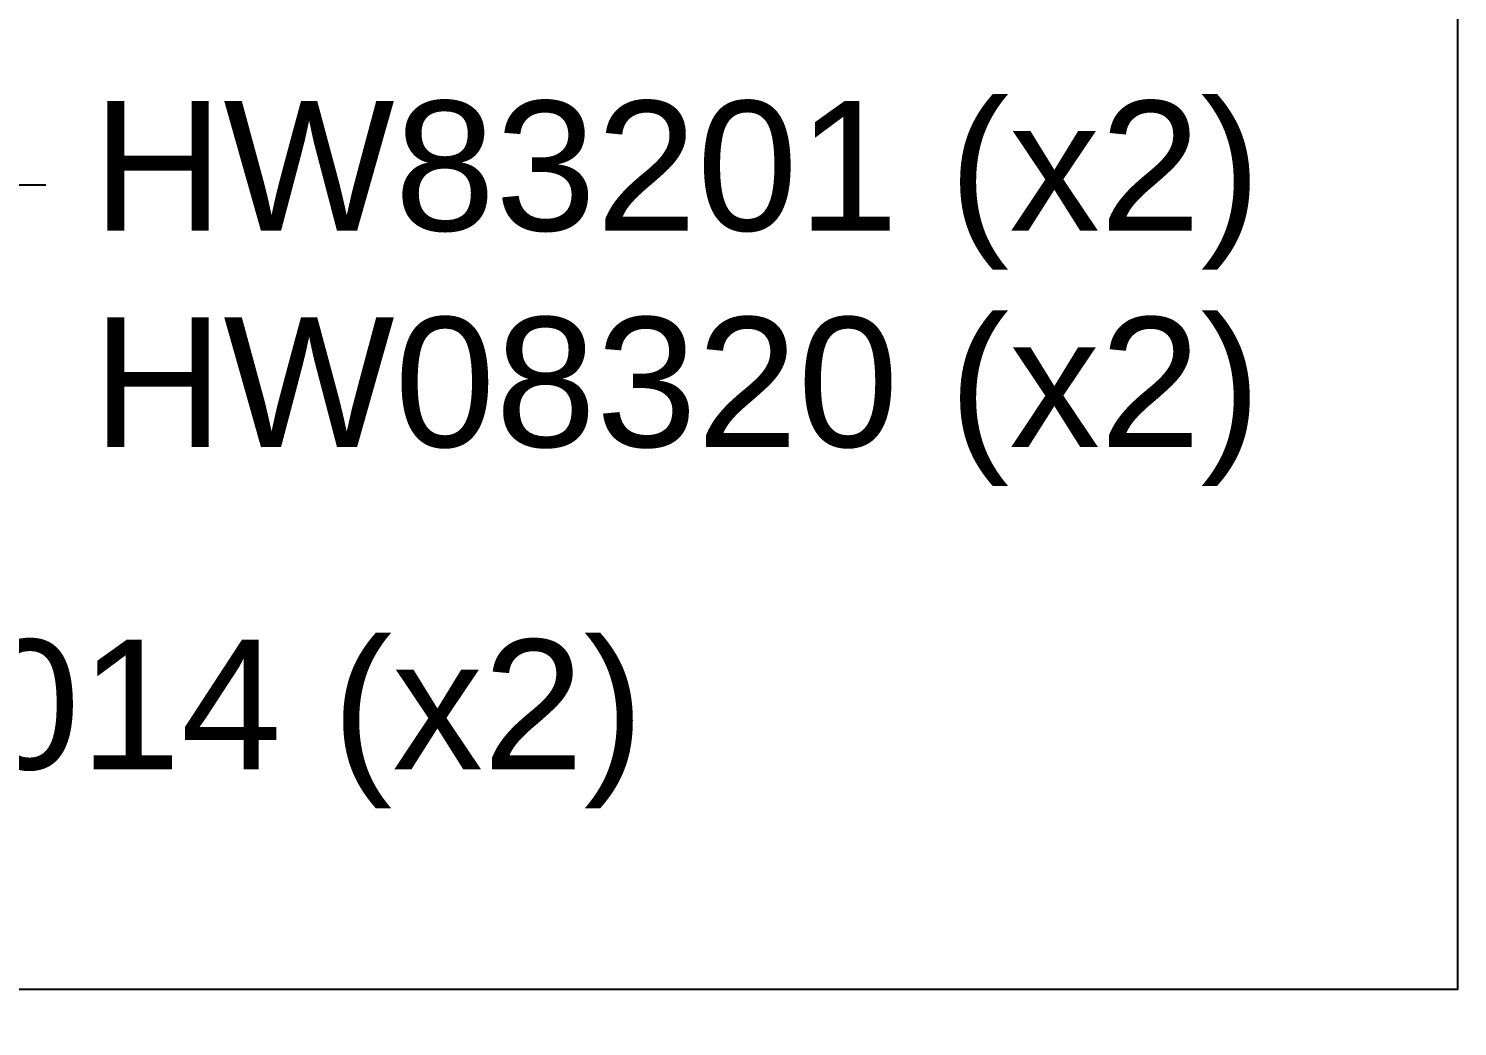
# Model space of a CAD drawing. Extents: x 0 to 11.1, y -12.5 to 0.1.
# Drawn here: x 8.37 to 11.123, y -12.457 to -10.534 of the extents above; entities that cross this region are included whole.
import ezdxf
from ezdxf import colors
from ezdxf.entities.mleader import LeaderData, LeaderLine
from ezdxf.math import Vec2, Vec3

# ---------------------------------------------------------------- set-up
doc = ezdxf.new("R2010")
doc.units = 0
doc.header["$LTSCALE"] = 0.5
doc.header["$MEASUREMENT"] = 0
doc.layers.add('FAB DWG', color=221, linetype='CONTINUOUS')
doc.layers.add('Text-Unprinted', color=131, linetype='CONTINUOUS', plot=False)
doc.styles.get("Standard").update_dxf_attribs({"font": 'arial.ttf'})

msp = doc.modelspace()

# ---------------------------------------------------------------- linework, layer by layer
at = {"layer": 'Text-Unprinted', "ltscale": 0.5, "transparency": 16777216}
msp.add_lwpolyline([(0, 0), (11.1232, 0), (11.1232, -12.3857), (0, -12.3857)], close=True, dxfattribs=at)

# ---------------------------------------------------------------- leaders
at = {"layer": 'FAB DWG', "transparency": 16777216}
ml = msp.add_multileader_mtext('Standard', dxfattribs=at)
ml.set_content('HW83201 (x2)\\PHW08320 (x2)', color=256)
ml.set_leader_properties()
ml.build(insert=Vec2(0, 0))
ml.multileader.update_dxf_attribs({"text_right_attachment_type": 2, "dogleg_length": 0.36, "arrow_head_size": 0.25})
ctx = ml.context
ctx.base_point, ctx.char_height, ctx.arrow_head_size, ctx.landing_gap_size, ctx.plane_origin = Vec3(8.4035, -10.8353), 0.25, 0.25, 0.09, Vec3(10.4062, -10.8002)
ctx.right_attachment = 2
notes = []
notes.append((ctx, [(1, (1, 1, 0), (8.0435, -10.8353), (1, 0), 0.36, [(1, [(8.4388, -8.8142), (9.1752, -8.3404)], 0, [])])]))
ctx.mtext.insert, ctx.mtext.flow_direction = Vec3(8.4935, -10.6735), 5
ml = msp.add_multileader_mtext('Standard', dxfattribs=at)
ml.set_content('PN00014 (x2)', color=256)
ml.set_leader_properties()
ml.build(insert=Vec2(0, 0))
ml.multileader.update_dxf_attribs({"text_right_attachment_type": 2, "dogleg_length": 0.36, "arrow_head_size": 0.25})
ctx = ml.context
ctx.base_point, ctx.char_height, ctx.arrow_head_size, ctx.landing_gap_size, ctx.plane_origin = Vec3(7.3116, -11.8732), 0.25, 0.25, 0.09, Vec3(8.559, -13.3766)
ctx.right_attachment = 2
notes.append((ctx, [(1, (1, 1, 0), (6.9516, -11.8732), (1, 0), 0.36, [(0, [(6.5917, -11.3906)], 0, [])])]))
ctx.mtext.insert, ctx.mtext.flow_direction = Vec3(7.4016, -11.7115), 5
for ctx, leaders in notes:
    for number, flags, end, landing, length, lines in leaders:
        leader = LeaderData()
        leader.index, (leader.has_last_leader_line, leader.has_dogleg_vector, leader.attachment_direction) = number, flags
        leader.last_leader_point, leader.dogleg_vector, leader.dogleg_length = Vec3(end), Vec3(landing), length
        for number, points, colour, breaks in lines:
            line = LeaderLine()
            line.index, line.vertices, line.color, line.breaks = number, Vec3.list(points), colors.encode_raw_color(colour), breaks
            leader.lines.append(line)
        ctx.leaders.append(leader)

doc.saveas('drawing.dxf')
